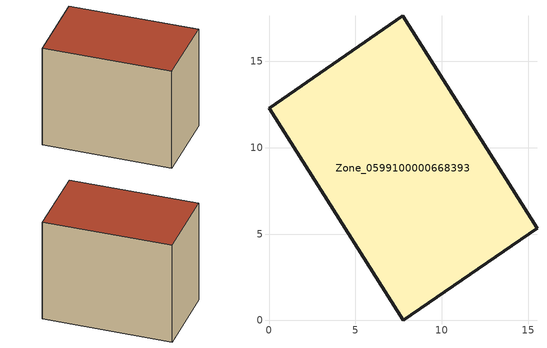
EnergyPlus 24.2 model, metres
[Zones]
Zone_0599100000668393
 floor ground (C_G): 0,12.29 7.75,17.64 15.52,5.32 7.78,0 z0
 wall outside (C_F): 7.75,17.64 0,12.29 7.78,0 15.52,5.32 7.75,17.64 z0:11.73
 roof outside (C_R): 7.78,0 15.52,5.32 7.75,17.64 0,12.29 z11.73
[BUILDING]
Pand.0599100000668393: North Axis=0; Terrain=City; Loads Convergence Tolerance Value=0.04; Temperature Convergence Tolerance Value=0.4; Solar Distribution=FullExterior; Maximum Number of Warmup Days=25; Minimum Number of Warmup Days=1
[Site:Location]
Rotterdam.The.Hague.AP_ZH_NLD Design_Conditions: Latitude=51.96; Longitude=4.45; Time Zone=1; Elevation=-4.5
[SITE:GROUNDTEMPERATURE:BUILDINGSURFACE]
18, 18, 18, 18, 18, 18, 18, 18, 18, 18, 18, 18
[MATERIAL] Thermal Absorptance=0.9; Solar Absorptance=0.7; Visible Absorptance=0.7
Name | Roughness | Thickness | Conductivity | Density | Specific Heat
G.D.1965 | MediumSmooth | 0.15 | 1 | 540 | 1210
F.D.1965 | Rough | 0.3 | 0.857143 | 1920 | 840
R.D.1965 | MediumRough | 0.2 | 0.08 | 1500 | 1000
[CONSTRUCTION]
C_G: G.D.1965
C_F: F.D.1965
C_R: R.D.1965
[ZONE]
Zone_0599100000668393: Type=1; Multiplier=1; Ceiling Height=Autocalculate; Volume=Autocalculate; Floor Area=autocalculate; Part of Total Floor Area=Yes
[ZONEINFILTRATION:DESIGNFLOWRATE]
Infil_Zone_0599100000668393: Zone or ZoneList or Space or SpaceList=Zone_0599100000668393; Schedule=AlwaysOn; Design Flow Rate Calculation Method=Flow/Area; Flow Rate per Floor Area=0.0042; Constant Term Coefficient=1; Temperature Term Coefficient=0; Velocity Term Coefficient=0; Velocity Squared Term Coefficient=0
[HVACTEMPLATE:ZONE:IDEALLOADSAIRSYSTEM]
Zone_0599100000668393: Maximum Heating Supply Air Temperature=50; Minimum Cooling Supply Air Temperature=13; Maximum Heating Supply Air Humidity Ratio=0.0156; Minimum Cooling Supply Air Humidity Ratio=0.0077; Heating Limit=NoLimit; Cooling Limit=NoLimit; Dehumidification Control Type=ConstantSensibleHeatRatio; Cooling Sensible Heat Ratio=0.7; Dehumidification Setpoint=60; Humidification Control Type=None; Humidification Setpoint=30; Outdoor Air Method=None; Outdoor Air Flow Rate per Person=0.00944; Outdoor Air Flow Rate per Zone Floor Area=0; Outdoor Air Flow Rate per Zone=0; Demand Controlled Ventilation Type=None; Outdoor Air Economizer Type=NoEconomizer; Heat Recovery Type=None; Sensible Heat Recovery Effectiveness=0.7; Latent Heat Recovery Effectiveness=0.65
[ZONECONTROL:THERMOSTAT]
ThermostatControl_Zone_0599100000668393: Zone or ZoneList=Zone_0599100000668393; Control Type Schedule=DualSetpointControlType; Control 1=Thermostat_Zone_0599100000668393; Temperature Difference Between Cutout And Setpoint=0
[THERMOSTATSETPOINT:DUALSETPOINT]
Thermostat_Zone_0599100000668393: Heating Setpoint Temperature Schedule=HeatingSetpoint_Zone_0599100000668393; Cooling Setpoint Temperature Schedule=CoolingSetpoint_Zone_0599100000668393
[SCHEDULE:COMPACT]
HeatingSetpoint_Zone_0599100000668393: Through: 12/31, For: AllDays, Until: 24:00, 21
CoolingSetpoint_Zone_0599100000668393: Through: 12/31, For: AllDays, Until: 24:00, 24
DualSetpointControlType: Through: 12/31, For: AllDays, Until: 24:00, 4
AlwaysOn: Through: 12/31, For: AllDays, Until: 24:00, 1
